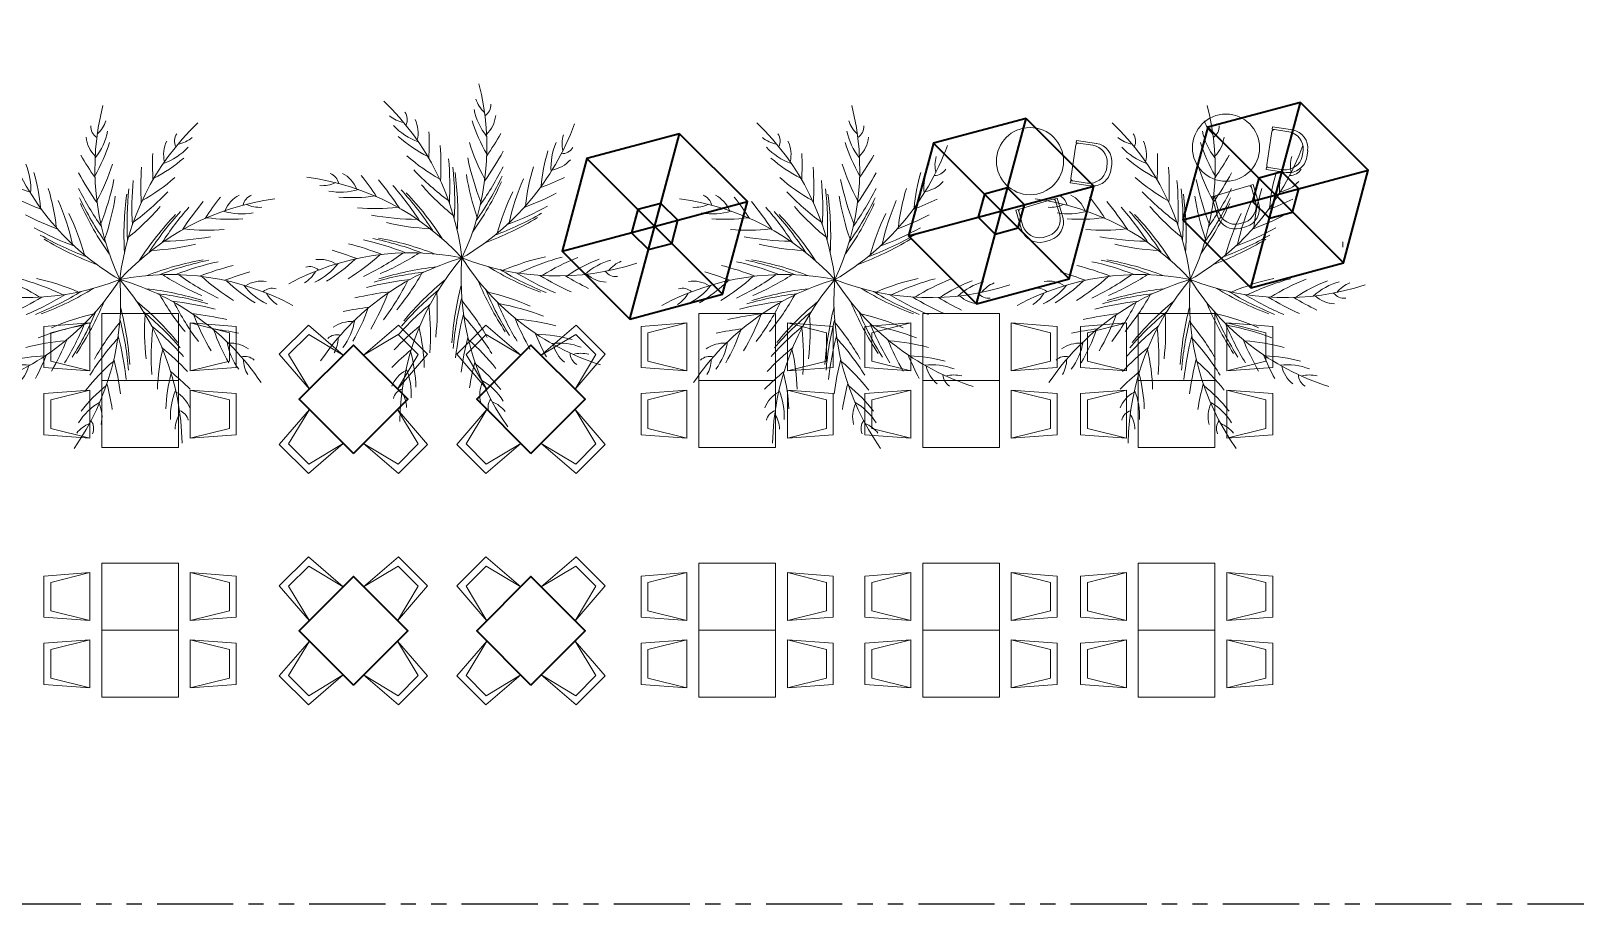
# Model space of a CAD drawing. Header units: millimetres. Extents: x 38967 to 51721, y 49836 to 53207.
# Drawn here: x 40388 to 41998, y 49836 to 50747 of the extents above; entities that cross this region are included whole.
import ezdxf

# ---------------------------------------------------------------- set-up
doc = ezdxf.new("R2010")
doc.units = ezdxf.units.MM
doc.header["$LTSCALE"] = 5
doc.linetypes.add('PHANTOM2', pattern=[31.75, 15.875, -3.175, 3.175, -3.175, 3.175, -3.175])
for name, color, linetype, lineweight in [('0_agac', 99, 'Continuous', 0), ('NO-Yesil', 85, 'Continuous', 5), ('Zf_', 1, 'Continuous', 40), ('zf_tefris', 84, 'Continuous', 5)]:
    doc.layers.add(name, color=color, linetype=linetype, lineweight=lineweight)
doc.layers.add('ax', color=1, linetype='PHANTOM2')

# ---------------------------------------------------------------- blocks, each defined once
blk = doc.blocks.new('ymasa')
for p, q in [((92457.2, 422478.7), (92460.8, 422484.3)), ((92487.1, 422490.1), (92504.8, 422478.8)), ((92503.5, 422476.8), (92501.5, 422478.1)), ((92504.8, 422478.8), (92503.5, 422476.8)), ((92480.6, 422441.1), (92463, 422452.4)), ((92481.9, 422443.1), (92479.9, 422444.4)), ((92480.6, 422441.1), (92481.9, 422443.1)), ((92480.6, 422420.2), (92463, 422408.9)), ((92481.9, 422418.2), (92479.9, 422416.9)), ((92480.6, 422420.2), (92481.9, 422418.2)), ((92457.2, 422382.6), (92460.8, 422377)), ((92487.1, 422371.2), (92504.8, 422382.6)), ((92503.5, 422384.6), (92501.5, 422383.3)), ((92504.8, 422382.6), (92503.5, 422384.6))]:
    blk.add_line(p, q)
for points in [[(92467.1, 422452.6, -0.377987), (92461.2, 422476.1), (92464.8, 422481.7, -0.377987), (92488.6, 422486.3)], [(92488.6, 422486.3), (92501.5, 422478.1, -0.414214), (92502.2, 422474.8), (92483.2, 422445.1, -0.414214), (92479.9, 422444.4), (92467.1, 422452.6)], [(92488.6, 422375), (92501.5, 422383.3, 0.414214), (92502.2, 422386.6), (92483.2, 422416.2, 0.414214), (92479.9, 422416.9), (92467.1, 422408.7)], [(92467.1, 422408.7, 0.377987), (92461.2, 422385.2), (92464.8, 422379.6, 0.377987), (92488.6, 422375)]]:
    blk.add_lwpolyline(points, format="xyb")
blk.add_circle((92527.2, 422430.7), 35)
for centre, start, end in [((92473.3, 422468.4), 147.3441, 237.3441), ((92476.9, 422474), 57.3441, 147.3441), ((92473.3, 422392.9), 122.6559, 212.6559), ((92476.9, 422387.3), 212.6559, 302.6559)]:
    blk.add_arc(centre, 19, start, end)
blk = doc.blocks.new('palmiye')
at = {"layer": '0_agac'}
for centre, radius, start, end in [((653.5, 117), 678, 161.8706, 201.5936), ((-60.8, 316.9), 80.8, 308.4321, 338.3515), ((42.7, 251.4), 83.5, 182.879, 221.5346), ((8.8, 272.9), 35.1, 173.7791, 233.0395), ((-141.1, 302.1), 163.9, 317.4391, 345.0127), ((386.5, 439.9), 678, 197.8706, 237.5936), ((-377.5, 382.8), 426.3, 326.0526, 338.8318), ((-226.8, 187.1), 35.1, 209.7791, 269.0395), ((-308.9, 181.7), 80.8, 344.4321, 14.3515), ((-365.2, 122.6), 163.9, 353.4391, 21.0127), ((660.7, 553.7), 800.1, 206.1883, 211.1386), ((-463.1, 358.1), 521.1, 327.5529, 339.111), ((609.6, -472.6), 678, 110.1725, 149.8955), ((-186.7, 189.6), 83.5, 218.879, 257.5346), ((-603.9, 48.9), 426.3, 2.0526, 14.8318), ((661.2, 487.5), 800.1, 204.5673, 211.2107), ((-651.8, 317.4), 702.2, 334.6755, 344.6307), ((956.8, -207.5), 800.1, 154.4902, 159.4404), ((336.6, 90.1), 83.5, 131.1808, 169.8364), ((332.4, 130), 35.1, 122.081, 181.3414), ((323.8, 211.9), 80.8, 256.734, 286.6534), ((135.6, 797.4), 800.1, 242.1883, 247.1386), ((-658.6, -21.4), 521.1, 3.5529, 15.111), ((-787.3, -165.2), 702.2, 10.6755, 20.6307), ((667.6, 426), 800.1, 202.9483, 211.3077), ((675, 384.9), 800.1, 201.6825, 211.4019), ((-603, 227.4), 644.4, 337.0347, 347.4268), ((860.8, -292.1), 800.1, 151.2501, 159.6096), ((905.2, -249), 800.1, 152.8691, 159.5126), ((179.2, 501.3), 426.3, 274.3545, 287.1337), ((262.4, 265.8), 163.9, 265.741, 293.3146), ((174.9, 744.1), 800.1, 240.5673, 247.2107), ((-695, -209.3), 644.4, 13.0347, 23.4268), ((682.2, 354.6), 800.1, 200.5186, 211.4981), ((813.8, -347.8), 800.1, 148.8205, 159.8), ((833.2, -323.4), 800.1, 149.9844, 159.7037), ((106.8, 553.1), 521.1, 275.8548, 287.4128), ((216.2, 698.1), 800.1, 238.9483, 247.3077), ((-82.5, 581.9), 644.4, 285.3366, 295.7287), ((-42.1, 676), 702.2, 282.9774, 292.9325), ((-32.3, 543.2), 678, 234.9681, 274.6912), ((-431.3, -82.2), 80.8, 21.5297, 51.4491), ((-440.5, -163.3), 163.9, 30.5366, 58.1102), ((-586.4, -366), 426.3, 39.1502, 51.9294), ((246.3, 669.2), 800.1, 237.6825, 247.4019), ((270, 648.9), 800.1, 236.5186, 247.4981), ((552.8, -757.8), 800.1, 114.3202, 125.2997), ((582.7, -748.6), 800.1, 115.4841, 125.2035), ((623.1, -738.5), 800.1, 116.7498, 125.1093), ((684.1, -728.1), 800.1, 118.3688, 125.0123), ((750.1, -723.2), 800.1, 119.9899, 124.9402), ((-368.9, -28.4), 35.1, 246.8767, 306.1371), ((-338.5, -2.2), 83.5, 255.9765, 294.6321), ((-587.6, -455.1), 521.1, 40.6505, 52.2085), ((-603.6, -647.5), 702.2, 47.7731, 57.7282), ((-503.3, -626.9), 644.4, 50.1322, 60.5244), ((313.9, -745), 678, 75.6722, 115.3952), ((480.4, 385.1), 521.1, 241.3545, 252.9126), ((510.8, 301.4), 426.3, 239.8542, 252.6334), ((445.9, 60.2), 163.9, 231.2407, 258.8143), ((407.5, -126.6), 83.5, 96.6805, 135.3361), ((426.7, -91.3), 35.1, 87.5807, 146.8411), ((466, -19), 80.8, 222.2337, 252.1531), ((-448.1, 677), 800.1, 279.2858, 284.2361), ((-384.6, 658.3), 800.1, 277.6648, 284.3082), ((340.8, 516.1), 644.4, 250.8363, 261.2284), ((427.3, 570.7), 702.2, 248.4771, 258.4323), ((-418.9, 381.5), 678, 270.9681, 310.6912), ((-627.8, 57.1), 678, 304.0339, 343.7569), ((-323.9, 646.5), 800.1, 276.0458, 284.4052), ((-282.4, 641.6), 800.1, 274.7801, 284.4994), ((-251.3, 639.7), 800.1, 273.6161, 284.5957), ((-641.6, -266), 678, 331.6319, 11.355), ((-55.3, -805.9), 678, 43.6319, 83.355), ((-436.2, -631.2), 678, 7.6319, 47.355), ((140.4, -943.6), 800.1, 82.2799, 93.2595), ((170.6, -951.6), 800.1, 83.4439, 93.1632), ((636.5, 248.8), 644.4, 218.796, 229.1882), ((-112.1, -841.9), 644.4, 86.1322, 96.5244), ((-679.1, 314.2), 800.1, 310.7801, 320.4994), ((-652.8, 330.9), 800.1, 309.6161, 320.5957), ((-796.1, -112.9), 800.1, 342.6819, 353.6614), ((-358.7, -857.6), 800.1, 46.2799, 57.2595), ((210.3, -964.5), 800.1, 84.7096, 93.069), ((738.8, 249.2), 702.2, 216.4368, 226.392), ((267.4, -988), 800.1, 86.3286, 92.972), ((685.4, 63.7), 521.1, 209.3143, 220.8723), ((-281.4, -752.5), 521.1, 76.6505, 88.2085), ((-181.2, -917.5), 702.2, 83.7731, 93.7282), ((-771.5, 267.6), 800.1, 313.6648, 320.3082), ((-715.5, 293.7), 800.1, 312.0458, 320.4052), ((296.8, -800.8), 644.4, 119.198, 129.5901), ((-809.1, -141.3), 800.1, 343.8458, 353.5652), ((-712, -494.7), 800.1, 10.2799, 21.2595), ((-710.3, -525.9), 800.1, 11.4439, 21.1632), ((-339, -881.8), 800.1, 47.4439, 57.1632), ((743.4, -184.6), 644.4, 182.796, 193.1882), ((326, -1018.9), 800.1, 87.9496, 92.8999), ((666.7, -23.4), 426.3, 207.814, 220.5932), ((-374.1, -358.9), 80.8, 57.5297, 87.4491), ((-333.9, -429.9), 163.9, 66.5366, 94.1102), ((-332.8, -679.7), 426.3, 75.1502, 87.9294), ((-346.1, -239.7), 83.5, 291.9765, 330.6321), ((-833.9, 245.5), 800.1, 315.2858, 320.2361), ((280.2, -901.8), 702.2, 116.8388, 126.794), ((-828.4, -178.3), 800.1, 345.1116, 353.471), ((575.3, -598), 644.4, 146.796, 157.1882), ((-710.3, -567.6), 800.1, 12.7096, 21.069), ((-314.5, -915.6), 800.1, 48.7096, 57.069), ((826.5, -244.4), 702.2, 180.4368, 190.392), ((483.8, -193.5), 163.9, 199.2004, 226.774), ((352.1, -331.4), 83.5, 64.6403, 103.2959), ((387.1, -311.7), 35.1, 55.5404, 114.8009), ((-355.3, -278.7), 35.1, 282.8767, 342.1371), ((-861.1, -230.7), 800.1, 346.7306, 353.374), ((607.3, -695.2), 702.2, 144.4368, 154.392), ((674.2, -363.1), 521.1, 173.3143, 184.8723), ((-282.1, -968.2), 800.1, 50.3286, 56.972), ((458.8, -271.2), 80.8, 190.1934, 220.1128), ((106.2, -818.2), 521.1, 109.7162, 121.2743), ((414.4, -701.7), 521.1, 137.3143, 148.8723), ((-715, -629.2), 800.1, 14.3286, 20.972), ((608, -422.5), 426.3, 171.814, 184.5932), ((-252.8, -1027.7), 800.1, 51.9496, 56.8999), ((23.4, -785.3), 426.3, 108.2159, 120.9952), ((-901.4, -283.4), 800.1, 348.3516, 353.3019), ((360, -452.6), 163.9, 163.2004, 190.774), ((-113.8, -576.5), 163.9, 99.6024, 127.176), ((-227.8, -423.8), 83.5, 325.0423, 3.6979), ((325.8, -710.9), 426.3, 135.814, 148.5932), ((-726.3, -694.5), 800.1, 15.9496, 20.8999), ((172.4, -486.8), 83.5, 28.6403, 67.2959), ((-186.2, -538.9), 80.8, 90.5954, 120.5148), ((-214.2, -461.5), 35.1, 315.9424, 15.2029), ((107.5, -589.4), 163.9, 127.2004, 154.774), ((-64.4, -506.9), 83.5, 352.6403, 31.2959), ((294, -500.8), 80.8, 154.1934, 184.1128), ((212.2, -491.4), 35.1, 19.5404, 78.8009), ((25.8, -589.7), 80.8, 118.1934, 148.1128), ((-34.8, -534), 35.1, 343.5404, 42.8009)]:
    blk.add_arc(centre, radius, start, end, dxfattribs=at)

msp = doc.modelspace()

# ---------------------------------------------------------------- linework, layer by layer
at = {"layer": 'ax'}
msp.add_lwpolyline([(38967.4, 52899.6), (45044.2, 52899.6), (45044.2, 49836.2), (38967.4, 49836.2)], close=True, dxfattribs=at)
at = {"layer": 'NO-Yesil'}
msp.add_line((41756.1, 50521, 0), (41756.1, 50526.8, 0), dxfattribs=at)
at = {"layer": 'Zf_'}
for p, q in [((41660.2, 50478.8, 0), (41711.9, 50672, 0)), ((41374.1, 50462.2, 0), (41425.9, 50655.4, 0)), ((41012.8, 50446.1, 0), (41064.6, 50639.3, 0)), ((41615.3, 50646.1, 0), (41756.8, 50504.7, 0)), ((41329.3, 50629.5, 0), (41470.7, 50488.1, 0)), ((40968, 50613.4, 0), (41109.4, 50472, 0)), ((41589.5, 50549.5, 0), (41782.7, 50601.3, 0)), ((41303.4, 50532.9, 0), (41496.6, 50584.7, 0)), ((40942.1, 50516.8, 0), (41135.3, 50568.6, 0)), ((40781.2, 50362.5, 0), (40724.6, 50419, 0)), ((40966.3, 50362.5, 0), (40909.7, 50419, 0)), ((40724.6, 50305.9, 0), (40781.2, 50362.5, 0)), ((40909.7, 50305.9, 0), (40966.3, 50362.5, 0)), ((40781.2, 50121, 0), (40724.6, 50177.6, 0)), ((40966.3, 50121, 0), (40909.7, 50177.6, 0)), ((40724.6, 50064.5, 0), (40781.2, 50121, 0)), ((40909.7, 50064.5, 0), (40966.3, 50121, 0))]:
    msp.add_line(p, q, dxfattribs=at)
at = {"layer": 'Zf_', "elevation": 0}
for points in [[(41711.9, 50672), (41615.3, 50646.1), (41589.5, 50549.5), (41660.2, 50478.8), (41756.8, 50504.7), (41782.7, 50601.3), (41711.9, 50672)], [(41425.9, 50655.4), (41329.3, 50629.5), (41303.4, 50532.9), (41374.1, 50462.2), (41470.7, 50488.1), (41496.6, 50584.7), (41425.9, 50655.4)], [(41064.6, 50639.3), (40968, 50613.4), (40942.1, 50516.8), (41012.8, 50446.1), (41109.4, 50472), (41135.3, 50568.6), (41064.6, 50639.3)]]:
    msp.add_lwpolyline(points, dxfattribs=at)
for points in [[(41692.5, 50599.5), (41668.4, 50593), (41662, 50568.9), (41679.6, 50551.3), (41703.7, 50557.7), (41710.2, 50581.8)], [(41406.5, 50582.9), (41382.4, 50576.5), (41375.9, 50552.4), (41393.5, 50534.7), (41417.6, 50541.2), (41424.1, 50565.3)], [(41045.2, 50566.8), (41021.1, 50560.3), (41014.6, 50536.2), (41032.3, 50518.6), (41056.4, 50525), (41062.8, 50549.1)], [(40724.6, 50305.9), (40668, 50362.5), (40724.6, 50419), (40781.2, 50362.5)], [(40909.7, 50305.9), (40853.1, 50362.5), (40909.7, 50419), (40966.3, 50362.5)], [(40724.6, 50064.5), (40668, 50121), (40724.6, 50177.6), (40781.2, 50121)], [(40909.7, 50064.5), (40853.1, 50121), (40909.7, 50177.6), (40966.3, 50121)]]:
    msp.add_lwpolyline(points, close=True, dxfattribs=at)
at = {"layer": 'zf_tefris'}
for p, q in [((40462.1, 50382.1, 0), (40462.1, 50452.1, 0)), ((40542.1, 50452.1, 0), (40462.1, 50452.1, 0)), ((40542.1, 50452.1, 0), (40542.1, 50382.1, 0)), ((40542.1, 50382.1, 0), (40542.1, 50452.1, 0)), ((41084.7, 50382.1, 0), (41084.7, 50452.1, 0)), ((41164.7, 50452.1, 0), (41084.7, 50452.1, 0)), ((41164.7, 50452.1, 0), (41164.7, 50382.1, 0)), ((41164.7, 50382.1, 0), (41164.7, 50452.1, 0)), ((41318.1, 50382.1, 0), (41318.1, 50452.1, 0)), ((41398.1, 50452.1, 0), (41318.1, 50452.1, 0)), ((41398.1, 50452.1, 0), (41398.1, 50382.1, 0)), ((41398.1, 50382.1, 0), (41398.1, 50452.1, 0)), ((41542.8, 50382.1, 0), (41542.8, 50452.1, 0)), ((41622.8, 50452.1, 0), (41542.8, 50452.1, 0)), ((41622.8, 50452.1, 0), (41622.8, 50382.1, 0)), ((41622.8, 50382.1, 0), (41622.8, 50452.1, 0)), ((40542.1, 50382.1, 0), (40462.1, 50382.1, 0)), ((40462.1, 50382.1, 0), (40542.1, 50382.1, 0)), ((40462.1, 50312.1, 0), (40462.1, 50382.1, 0)), ((40542.1, 50382.1, 0), (40542.1, 50312.1, 0)), ((41164.7, 50382.1, 0), (41084.7, 50382.1, 0)), ((41084.7, 50382.1, 0), (41164.7, 50382.1, 0)), ((41084.7, 50312.1, 0), (41084.7, 50382.1, 0)), ((41164.7, 50382.1, 0), (41164.7, 50312.1, 0)), ((41398.1, 50382.1, 0), (41318.1, 50382.1, 0)), ((41318.1, 50382.1, 0), (41398.1, 50382.1, 0)), ((41318.1, 50312.1, 0), (41318.1, 50382.1, 0)), ((41398.1, 50382.1, 0), (41398.1, 50312.1, 0)), ((41622.8, 50382.1, 0), (41542.8, 50382.1, 0)), ((41542.8, 50382.1, 0), (41622.8, 50382.1, 0)), ((41542.8, 50312.1, 0), (41542.8, 50382.1, 0)), ((41622.8, 50382.1, 0), (41622.8, 50312.1, 0)), ((40462.1, 50312.1, 0), (40542.1, 50312.1, 0)), ((40542.1, 50312.1, 0), (40462.1, 50312.1, 0)), ((40542.1, 50312.1, 0), (40462.1, 50312.1, 0)), ((40462.1, 50312.1, 0), (40542.1, 50312.1, 0)), ((41084.7, 50312.1, 0), (41164.7, 50312.1, 0)), ((41164.7, 50312.1, 0), (41084.7, 50312.1, 0)), ((41164.7, 50312.1, 0), (41084.7, 50312.1, 0)), ((41084.7, 50312.1, 0), (41164.7, 50312.1, 0)), ((41318.1, 50312.1, 0), (41398.1, 50312.1, 0)), ((41398.1, 50312.1, 0), (41318.1, 50312.1, 0)), ((41398.1, 50312.1, 0), (41318.1, 50312.1, 0)), ((41318.1, 50312.1, 0), (41398.1, 50312.1, 0)), ((41542.8, 50312.1, 0), (41622.8, 50312.1, 0)), ((41622.8, 50312.1, 0), (41542.8, 50312.1, 0)), ((41622.8, 50312.1, 0), (41542.8, 50312.1, 0)), ((41542.8, 50312.1, 0), (41622.8, 50312.1, 0)), ((40462.1, 50121.8, 0), (40462.1, 50191.8, 0)), ((40542.1, 50191.8, 0), (40462.1, 50191.8, 0)), ((40542.1, 50191.8, 0), (40542.1, 50121.8, 0)), ((40542.1, 50121.8, 0), (40542.1, 50191.8, 0)), ((41084.7, 50121.8, 0), (41084.7, 50191.8, 0)), ((41164.7, 50191.8, 0), (41084.7, 50191.8, 0)), ((41164.7, 50191.8, 0), (41164.7, 50121.8, 0)), ((41164.7, 50121.8, 0), (41164.7, 50191.8, 0)), ((41318.1, 50121.8, 0), (41318.1, 50191.8, 0)), ((41398.1, 50191.8, 0), (41318.1, 50191.8, 0)), ((41398.1, 50191.8, 0), (41398.1, 50121.8, 0)), ((41398.1, 50121.8, 0), (41398.1, 50191.8, 0)), ((41542.8, 50121.8, 0), (41542.8, 50191.8, 0)), ((41622.8, 50191.8, 0), (41542.8, 50191.8, 0)), ((41622.8, 50191.8, 0), (41622.8, 50121.8, 0)), ((41622.8, 50121.8, 0), (41622.8, 50191.8, 0)), ((40542.1, 50121.8, 0), (40462.1, 50121.8, 0)), ((40462.1, 50121.8, 0), (40542.1, 50121.8, 0)), ((40462.1, 50051.8, 0), (40462.1, 50121.8, 0)), ((40542.1, 50121.8, 0), (40542.1, 50051.8, 0)), ((41164.7, 50121.8, 0), (41084.7, 50121.8, 0)), ((41084.7, 50121.8, 0), (41164.7, 50121.8, 0)), ((41084.7, 50051.8, 0), (41084.7, 50121.8, 0)), ((41164.7, 50121.8, 0), (41164.7, 50051.8, 0)), ((41398.1, 50121.8, 0), (41318.1, 50121.8, 0)), ((41318.1, 50121.8, 0), (41398.1, 50121.8, 0)), ((41318.1, 50051.8, 0), (41318.1, 50121.8, 0)), ((41398.1, 50121.8, 0), (41398.1, 50051.8, 0)), ((41622.8, 50121.8, 0), (41542.8, 50121.8, 0)), ((41542.8, 50121.8, 0), (41622.8, 50121.8, 0)), ((41542.8, 50051.8, 0), (41542.8, 50121.8, 0)), ((41622.8, 50121.8, 0), (41622.8, 50051.8, 0)), ((40462.1, 50051.8, 0), (40542.1, 50051.8, 0)), ((40542.1, 50051.8, 0), (40462.1, 50051.8, 0)), ((40542.1, 50051.8, 0), (40462.1, 50051.8, 0)), ((40462.1, 50051.8, 0), (40542.1, 50051.8, 0)), ((41084.7, 50051.8, 0), (41164.7, 50051.8, 0)), ((41164.7, 50051.8, 0), (41084.7, 50051.8, 0)), ((41164.7, 50051.8, 0), (41084.7, 50051.8, 0)), ((41084.7, 50051.8, 0), (41164.7, 50051.8, 0)), ((41318.1, 50051.8, 0), (41398.1, 50051.8, 0)), ((41398.1, 50051.8, 0), (41318.1, 50051.8, 0)), ((41398.1, 50051.8, 0), (41318.1, 50051.8, 0)), ((41318.1, 50051.8, 0), (41398.1, 50051.8, 0)), ((41542.8, 50051.8, 0), (41622.8, 50051.8, 0)), ((41622.8, 50051.8, 0), (41542.8, 50051.8, 0)), ((41622.8, 50051.8, 0), (41542.8, 50051.8, 0)), ((41542.8, 50051.8, 0), (41622.8, 50051.8, 0))]:
    msp.add_line(p, q, dxfattribs=at)
at = {"layer": 'zf_tefris', "elevation": 0}
for points in [[(40401.9, 50395.6), (40401.9, 50438.5), (40449.8, 50442.1), (40449.8, 50392.1)], [(40409.1, 50402.2), (40409.1, 50431.9), (40449.8, 50442.1), (40449.8, 50392.1)], [(40602.3, 50395.6), (40602.3, 50438.5), (40554.5, 50442.1), (40554.5, 50392.1)], [(40595.2, 50402.2), (40595.2, 50431.9), (40554.5, 50442.1), (40554.5, 50392.1)], [(40647.3, 50409.5), (40677.6, 50439.8), (40714, 50408.4), (40678.7, 50373.1)], [(40657, 50409.1), (40678, 50430.1), (40714, 50408.4), (40678.7, 50373.1)], [(40801.9, 50409.5), (40771.6, 50439.8), (40735.2, 50408.4), (40770.6, 50373.1)], [(40792.2, 50409.1), (40771.2, 50430.1), (40735.2, 50408.4), (40770.6, 50373.1)], [(40832.4, 50409.5), (40862.7, 50439.8), (40899.1, 50408.4), (40863.7, 50373.1)], [(40842.1, 50409.1), (40863.1, 50430.1), (40899.1, 50408.4), (40863.7, 50373.1)], [(40987, 50409.5), (40956.7, 50439.8), (40920.3, 50408.4), (40955.7, 50373.1)], [(40977.3, 50409.1), (40956.3, 50430.1), (40920.3, 50408.4), (40955.7, 50373.1)], [(41024.5, 50395.6), (41024.5, 50438.5), (41072.3, 50442.1), (41072.3, 50392.1)], [(41031.6, 50402.2), (41031.6, 50431.9), (41072.3, 50442.1), (41072.3, 50392.1)], [(41224.9, 50395.6), (41224.9, 50438.5), (41177, 50442.1), (41177, 50392.1)], [(41217.7, 50402.2), (41217.7, 50431.9), (41177, 50442.1), (41177, 50392.1)], [(41257.9, 50395.6), (41257.9, 50438.5), (41305.8, 50442.1), (41305.8, 50392.1)], [(41265.1, 50402.2), (41265.1, 50431.9), (41305.8, 50442.1), (41305.8, 50392.1)], [(41458.3, 50395.6), (41458.3, 50438.5), (41410.5, 50442.1), (41410.5, 50392.1)], [(41451.2, 50402.2), (41451.2, 50431.9), (41410.5, 50442.1), (41410.5, 50392.1)], [(41482.6, 50395.6), (41482.6, 50438.5), (41530.5, 50442.1), (41530.5, 50392.1)], [(41489.8, 50402.2), (41489.8, 50431.9), (41530.5, 50442.1), (41530.5, 50392.1)], [(41683, 50395.6), (41683, 50438.5), (41635.1, 50442.1), (41635.1, 50392.1)], [(41675.9, 50402.2), (41675.9, 50431.9), (41635.1, 50442.1), (41635.1, 50392.1)], [(40401.9, 50368.5), (40401.9, 50325.6), (40449.8, 50322.1), (40449.8, 50372.1)], [(40409.1, 50361.9), (40409.1, 50332.2), (40449.8, 50322.1), (40449.8, 50372.1)], [(40602.3, 50368.5), (40602.3, 50325.6), (40554.5, 50322.1), (40554.5, 50372.1)], [(40595.2, 50361.9), (40595.2, 50332.2), (40554.5, 50322.1), (40554.5, 50372.1)], [(41024.5, 50368.5), (41024.5, 50325.6), (41072.3, 50322.1), (41072.3, 50372.1)], [(41031.6, 50361.9), (41031.6, 50332.2), (41072.3, 50322.1), (41072.3, 50372.1)], [(41224.9, 50368.5), (41224.9, 50325.6), (41177, 50322.1), (41177, 50372.1)], [(41217.7, 50361.9), (41217.7, 50332.2), (41177, 50322.1), (41177, 50372.1)], [(41257.9, 50368.5), (41257.9, 50325.6), (41305.8, 50322.1), (41305.8, 50372.1)], [(41265.1, 50361.9), (41265.1, 50332.2), (41305.8, 50322.1), (41305.8, 50372.1)], [(41458.3, 50368.5), (41458.3, 50325.6), (41410.5, 50322.1), (41410.5, 50372.1)], [(41451.2, 50361.9), (41451.2, 50332.2), (41410.5, 50322.1), (41410.5, 50372.1)], [(41482.6, 50368.5), (41482.6, 50325.6), (41530.5, 50322.1), (41530.5, 50372.1)], [(41489.8, 50361.9), (41489.8, 50332.2), (41530.5, 50322.1), (41530.5, 50372.1)], [(41683, 50368.5), (41683, 50325.6), (41635.1, 50322.1), (41635.1, 50372.1)], [(41675.9, 50361.9), (41675.9, 50332.2), (41635.1, 50322.1), (41635.1, 50372.1)], [(40677.6, 50285.2), (40647.3, 50315.5), (40678.7, 50351.9), (40714, 50316.5)], [(40678, 50294.9), (40657, 50315.9), (40678.7, 50351.9), (40714, 50316.5)], [(40771.6, 50285.2), (40801.9, 50315.5), (40770.6, 50351.9), (40735.2, 50316.5)], [(40771.2, 50294.9), (40792.2, 50315.9), (40770.6, 50351.9), (40735.2, 50316.5)], [(40862.7, 50285.2), (40832.4, 50315.5), (40863.7, 50351.9), (40899.1, 50316.5)], [(40863.1, 50294.9), (40842.1, 50315.9), (40863.7, 50351.9), (40899.1, 50316.5)], [(40956.7, 50285.2), (40987, 50315.5), (40955.7, 50351.9), (40920.3, 50316.5)], [(40956.3, 50294.9), (40977.3, 50315.9), (40955.7, 50351.9), (40920.3, 50316.5)], [(40647.3, 50168), (40677.6, 50198.3), (40714, 50167), (40678.7, 50131.6)], [(40657, 50167.6), (40678, 50188.6), (40714, 50167), (40678.7, 50131.6)], [(40801.9, 50168), (40771.6, 50198.3), (40735.2, 50167), (40770.6, 50131.6)], [(40792.2, 50167.6), (40771.2, 50188.6), (40735.2, 50167), (40770.6, 50131.6)], [(40832.4, 50168), (40862.7, 50198.3), (40899.1, 50167), (40863.7, 50131.6)], [(40842.1, 50167.6), (40863.1, 50188.6), (40899.1, 50167), (40863.7, 50131.6)], [(40987, 50168), (40956.7, 50198.3), (40920.3, 50167), (40955.7, 50131.6)], [(40977.3, 50167.6), (40956.3, 50188.6), (40920.3, 50167), (40955.7, 50131.6)], [(40401.9, 50135.3), (40401.9, 50178.2), (40449.8, 50181.8), (40449.8, 50131.8)], [(40409.1, 50141.9), (40409.1, 50171.6), (40449.8, 50181.8), (40449.8, 50131.8)], [(40602.3, 50135.3), (40602.3, 50178.2), (40554.5, 50181.8), (40554.5, 50131.8)], [(40595.2, 50141.9), (40595.2, 50171.6), (40554.5, 50181.8), (40554.5, 50131.8)], [(41024.5, 50135.3), (41024.5, 50178.2), (41072.3, 50181.8), (41072.3, 50131.8)], [(41031.6, 50141.9), (41031.6, 50171.6), (41072.3, 50181.8), (41072.3, 50131.8)], [(41224.9, 50135.3), (41224.9, 50178.2), (41177, 50181.8), (41177, 50131.8)], [(41217.7, 50141.9), (41217.7, 50171.6), (41177, 50181.8), (41177, 50131.8)], [(41257.9, 50135.3), (41257.9, 50178.2), (41305.8, 50181.8), (41305.8, 50131.8)], [(41265.1, 50141.9), (41265.1, 50171.6), (41305.8, 50181.8), (41305.8, 50131.8)], [(41458.3, 50135.3), (41458.3, 50178.2), (41410.5, 50181.8), (41410.5, 50131.8)], [(41451.2, 50141.9), (41451.2, 50171.6), (41410.5, 50181.8), (41410.5, 50131.8)], [(41482.6, 50135.3), (41482.6, 50178.2), (41530.5, 50181.8), (41530.5, 50131.8)], [(41489.8, 50141.9), (41489.8, 50171.6), (41530.5, 50181.8), (41530.5, 50131.8)], [(41683, 50135.3), (41683, 50178.2), (41635.1, 50181.8), (41635.1, 50131.8)], [(41675.9, 50141.9), (41675.9, 50171.6), (41635.1, 50181.8), (41635.1, 50131.8)], [(40401.9, 50108.2), (40401.9, 50065.3), (40449.8, 50061.8), (40449.8, 50111.8)], [(40409.1, 50101.6), (40409.1, 50071.9), (40449.8, 50061.8), (40449.8, 50111.8)], [(40602.3, 50108.2), (40602.3, 50065.3), (40554.5, 50061.8), (40554.5, 50111.8)], [(40595.2, 50101.6), (40595.2, 50071.9), (40554.5, 50061.8), (40554.5, 50111.8)], [(40677.6, 50043.8), (40647.3, 50074.1), (40678.7, 50110.4), (40714, 50075.1)], [(40678, 50053.5), (40657, 50074.5), (40678.7, 50110.4), (40714, 50075.1)], [(40771.6, 50043.8), (40801.9, 50074.1), (40770.6, 50110.4), (40735.2, 50075.1)], [(40771.2, 50053.5), (40792.2, 50074.5), (40770.6, 50110.4), (40735.2, 50075.1)], [(40862.7, 50043.8), (40832.4, 50074.1), (40863.7, 50110.4), (40899.1, 50075.1)], [(40863.1, 50053.5), (40842.1, 50074.5), (40863.7, 50110.4), (40899.1, 50075.1)], [(40956.7, 50043.8), (40987, 50074.1), (40955.7, 50110.4), (40920.3, 50075.1)], [(40956.3, 50053.5), (40977.3, 50074.5), (40955.7, 50110.4), (40920.3, 50075.1)], [(41024.5, 50108.2), (41024.5, 50065.3), (41072.3, 50061.8), (41072.3, 50111.8)], [(41031.6, 50101.6), (41031.6, 50071.9), (41072.3, 50061.8), (41072.3, 50111.8)], [(41224.9, 50108.2), (41224.9, 50065.3), (41177, 50061.8), (41177, 50111.8)], [(41217.7, 50101.6), (41217.7, 50071.9), (41177, 50061.8), (41177, 50111.8)], [(41257.9, 50108.2), (41257.9, 50065.3), (41305.8, 50061.8), (41305.8, 50111.8)], [(41265.1, 50101.6), (41265.1, 50071.9), (41305.8, 50061.8), (41305.8, 50111.8)], [(41458.3, 50108.2), (41458.3, 50065.3), (41410.5, 50061.8), (41410.5, 50111.8)], [(41451.2, 50101.6), (41451.2, 50071.9), (41410.5, 50061.8), (41410.5, 50111.8)], [(41482.6, 50108.2), (41482.6, 50065.3), (41530.5, 50061.8), (41530.5, 50111.8)], [(41489.8, 50101.6), (41489.8, 50071.9), (41530.5, 50061.8), (41530.5, 50111.8)], [(41683, 50108.2), (41683, 50065.3), (41635.1, 50061.8), (41635.1, 50111.8)], [(41675.9, 50101.6), (41675.9, 50071.9), (41635.1, 50061.8), (41635.1, 50111.8)]]:
    msp.add_lwpolyline(points, close=True, dxfattribs=at)

# ---------------------------------------------------------------- block references
at = {"layer": '0_agac', "yscale": 0.3960000000006403}
for p, xscale, zscale, rotation in [((40890.2, 50500.8, 0), -0.3960000000006403, 0.396, 270), ((40428.5, 50478.2, 0), 0.3960000000006403, 0.3960000000006403, 90), ((41279, 50478.2, 0), -0.3960000000006403, 0.396, 270), ((41649.6, 50478.2, 0), -0.3960000000006403, 0.396, 270)]:
    msp.add_blockref('palmiye', p, dxfattribs=dict(at, xscale=xscale, zscale=zscale, rotation=rotation))
at = {"layer": 'zf_tefris', "xscale": -1, "rotation": 318.9999999997635}
for p in [(-165674, -328891, 0), (-165878.3, -328905, 0)]:
    msp.add_blockref('ymasa', p, dxfattribs=at)

doc.saveas('drawing.dxf')
